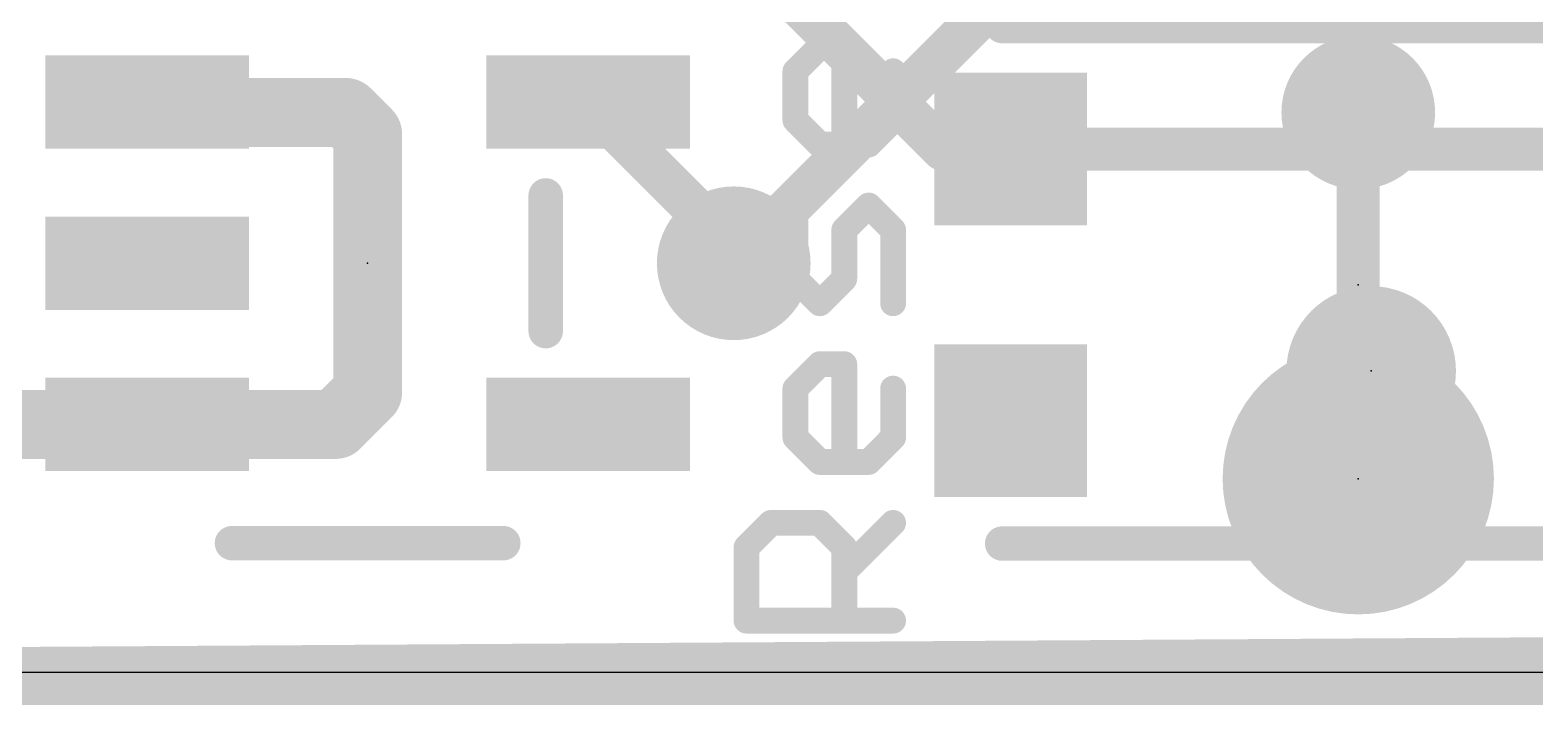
# Model space of a CAD drawing. Extents: x -4.3 to 29.3, y -0.2 to 17.1.
# Drawn here: x 13 to 21.87, y -0.19 to 3.79 of the extents above; entities that cross this region are included whole.
import ezdxf

# ---------------------------------------------------------------- set-up
doc = ezdxf.new("R2010")
doc.units = 0
for name, color, linetype in [('1', 12, 'CONTINUOUS'), ('16', 5, 'CONTINUOUS'), ('18', 3, 'CONTINUOUS'), ('20', 53, 'CONTINUOUS'), ('21', 40, 'CONTINUOUS'), ('23', 53, 'CONTINUOUS'), ('24', 53, 'CONTINUOUS')]:
    doc.layers.add(name, color=color, linetype=linetype)

# ---------------------------------------------------------------- blocks, each defined once
blk = doc.blocks.new('PIE')
at = {"const_width": 0.5}
blk.add_lwpolyline([(0, -0.25, 1), (0, 0.25, 1), (0, -0.25)], format="xyb", dxfattribs=at)
blk = doc.blocks.new('RECT')
blk.add_solid([(-0.5, -0.5), (0.5, -0.5), (-0.5, 0.5), (0.5, 0.5)])
blk = doc.blocks.new('ROUNDV')
at = {"const_width": 0.5}
blk.add_lwpolyline([(0, -0.25, 1), (0, 0.25, 1), (0, -0.25)], format="xyb", dxfattribs=at)

msp = doc.modelspace()

# ---------------------------------------------------------------- linework, layer by layer
at = {"layer": '1'}
for points, const_width in [([(17.272, 4.191), (18.377, 3.086)], 0.254), ([(13.7469, 3.302), (13.6859, 3.363)], 0.4064), ([(14.859, 3.302), (13.7469, 3.302)], 0.4064), ([(14.986, 3.175), (14.859, 3.302)], 0.4064), ([(16.2861, 3.363), (17.2361, 2.413)], 0.254), ([(14.986, 1.651), (14.986, 3.175)], 0.4064), ([(20.828, 3.302), (20.828, 3.086)], 0.254), ([(18.377, 3.086), (18.778, 3.086)], 0.254), ([(18.778, 3.086), (20.828, 3.086)], 0.254), ([(20.828, 3.086), (22.878, 3.086)], 0.254), ([(17.2361, 2.413), (17.145, 2.413)], 0.254), ([(14.798, 1.463), (14.986, 1.651)], 0.4064), ([(11.303, 1.463), (13.6859, 1.463)], 0.4064), ([(13.6859, 1.463), (14.798, 1.463)], 0.4064), ([(29.162, -0.0635), (9.017, -0.0635)], 0.254)]:
    msp.add_lwpolyline(points, dxfattribs=dict(at, const_width=const_width))
for points, const_width in [([(13.7577, 3.4348, 1), (13.6141, 3.2912)], 0.2032), ([(13.7469, 3.4036, 1), (13.7469, 3.2004)], 0.2032), ([(13.6751, 3.2302, 1), (13.8187, 3.3738)], 0.2032), ([(14.9308, 3.3738, 1), (14.7872, 3.2302)], 0.2032), ([(14.859, 3.2004, 1), (14.859, 3.4036)], 0.2032), ([(16.331, 3.4079, 1), (16.2412, 3.3181)], 0.127), ([(15.0876, 3.175, 1), (14.8844, 3.175)], 0.2032), ([(20.8915, 3.302, 1), (20.7645, 3.302)], 0.127), ([(14.9142, 3.1032, 1), (15.0578, 3.2468)], 0.2032), ([(18.377, 3.1495, 1), (18.377, 3.0225)], 0.127), ([(18.778, 3.1495, 1), (18.778, 3.0225)], 0.127), ([(18.778, 3.0225, 1), (18.778, 3.1495)], 0.127), ([(20.828, 3.1495, 1), (20.828, 3.0225)], 0.127), ([(20.828, 3.0225, 1), (20.828, 3.1495)], 0.127), ([(18.3321, 3.0411, 1), (18.4219, 3.1309)], 0.127), ([(20.7645, 3.086, 1), (20.8915, 3.086)], 0.127), ([(17.145, 2.4765, 1), (17.145, 2.3495)], 0.127), ([(17.1912, 2.3681, 1), (17.281, 2.4579)], 0.127), ([(17.2361, 2.3495, 1), (17.2361, 2.4765)], 0.127), ([(15.0578, 1.5792, 1), (14.9142, 1.7228)], 0.2032), ([(14.8844, 1.651, 1), (15.0876, 1.651)], 0.2032), ([(13.6859, 1.5646, 1), (13.6859, 1.3614)], 0.2032), ([(13.6859, 1.3614, 1), (13.6859, 1.5646)], 0.2032), ([(14.7262, 1.5348, 1), (14.8698, 1.3912)], 0.2032), ([(14.798, 1.3614, 1), (14.798, 1.5646)], 0.2032)]:
    msp.add_lwpolyline(points, format="xyb", dxfattribs=dict(at, const_width=const_width))
at = {"layer": '16', "const_width": 0.254}
for points in [[(18.669, 3.937), (17.145, 2.413)], [(20.828, 3.302), (20.828, 1.143)], [(29.162, 0.127), (9.144, 0)]]:
    msp.add_lwpolyline(points, dxfattribs=at)
at = {"layer": '16', "const_width": 0.127}
for points in [[(20.8915, 3.302, 1), (20.7645, 3.302)], [(17.1001, 2.4579, 1), (17.1899, 2.3681)], [(20.7645, 1.143, 1), (20.8915, 1.143)]]:
    msp.add_lwpolyline(points, format="xyb", dxfattribs=at)
at = {"layer": '20'}
msp.add_line((27.809, 0), (1.27, 0), dxfattribs=at)
at = {"layer": '21'}
for points, const_width in [([(18.728, 3.8114), (22.928, 3.8114)], 0.2032), ([(17.5086, 3.545), (17.6526, 3.6891)], 0.1524), ([(17.6526, 3.6891), (17.7967, 3.6891)], 0.1524), ([(17.7967, 3.6891), (17.7967, 3.1129)], 0.1524), ([(17.5086, 3.2569), (17.5086, 3.545)], 0.1524), ([(18.0848, 3.545), (18.0848, 3.2569)], 0.1524), ([(17.6526, 3.1129), (17.5086, 3.2569)], 0.1524), ([(18.0848, 3.2569), (17.9407, 3.1129)], 0.1524), ([(17.9407, 3.1129), (17.6526, 3.1129)], 0.1524), ([(16.036, 2.813), (16.036, 2.013)], 0.2032), ([(17.5086, 2.3214), (17.5086, 2.7536)], 0.1524), ([(17.9407, 2.7536), (17.7967, 2.6095)], 0.1524), ([(18.0848, 2.6095), (17.9407, 2.7536)], 0.1524), ([(17.7967, 2.6095), (17.7967, 2.3214)], 0.1524), ([(18.0848, 2.1774), (18.0848, 2.6095)], 0.1524), ([(17.6526, 2.1774), (17.5086, 2.3214)], 0.1524), ([(17.7967, 2.3214), (17.6526, 2.1774)], 0.1524), ([(17.5086, 1.674), (17.6526, 1.8181)], 0.1524), ([(17.6526, 1.8181), (17.7967, 1.8181)], 0.1524), ([(17.7967, 1.8181), (17.7967, 1.2418)], 0.1524), ([(17.5086, 1.3859), (17.5086, 1.674)], 0.1524), ([(18.0848, 1.674), (18.0848, 1.3859)], 0.1524), ([(17.6526, 1.2418), (17.5086, 1.3859)], 0.1524), ([(18.0848, 1.3859), (17.9407, 1.2418)], 0.1524), ([(17.9407, 1.2418), (17.6526, 1.2418)], 0.1524), ([(17.2205, 0.7385), (17.3645, 0.8825)], 0.1524), ([(17.3645, 0.8825), (17.6526, 0.8825)], 0.1524), ([(17.6526, 0.8825), (17.7967, 0.7385)], 0.1524), ([(17.7967, 0.5944), (18.0848, 0.8825)], 0.1524), ([(15.786, 0.763), (14.186, 0.763)], 0.2032), ([(17.2205, 0.3063), (17.2205, 0.7385)], 0.1524), ([(17.7967, 0.7385), (17.7967, 0.3063)], 0.1524), ([(22.928, 0.7606), (18.728, 0.7606)], 0.2032), ([(18.0848, 0.3063), (17.2205, 0.3063)], 0.1524)]:
    msp.add_lwpolyline(points, dxfattribs=dict(at, const_width=const_width))
for points, const_width in [([(18.728, 3.8622, 1), (18.728, 3.7606)], 0.1016), ([(17.6526, 3.7272, 1), (17.6526, 3.651)], 0.0762), ([(17.6796, 3.6622, 1), (17.6257, 3.716)], 0.0762), ([(17.8348, 3.6891, 1), (17.7586, 3.6891)], 0.0762), ([(17.7967, 3.651, 1), (17.7967, 3.7272)], 0.0762), ([(17.4816, 3.572, 1), (17.5355, 3.5181)], 0.0762), ([(17.5467, 3.545, 1), (17.4705, 3.545)], 0.0762), ([(18.1229, 3.545, 1), (18.0467, 3.545)], 0.0762), ([(17.5355, 3.2839, 1), (17.4816, 3.23)], 0.0762), ([(17.4705, 3.2569, 1), (17.5467, 3.2569)], 0.0762), ([(18.0467, 3.2569, 1), (18.1229, 3.2569)], 0.0762), ([(18.1117, 3.23, 1), (18.0579, 3.2839)], 0.0762), ([(17.6526, 3.151, 1), (17.6526, 3.0748)], 0.0762), ([(17.6257, 3.0859, 1), (17.6796, 3.1398)], 0.0762), ([(17.7586, 3.1129, 1), (17.8348, 3.1129)], 0.0762), ([(17.9138, 3.1398, 1), (17.9677, 3.0859)], 0.0762), ([(17.9407, 3.0748, 1), (17.9407, 3.151)], 0.0762), ([(16.0868, 2.813, 1), (15.9852, 2.813)], 0.1016), ([(17.5467, 2.7536, 1), (17.4705, 2.7536)], 0.0762), ([(17.9677, 2.7805, 1), (17.9138, 2.7266)], 0.0762), ([(17.9677, 2.7266, 1), (17.9138, 2.7805)], 0.0762), ([(17.7697, 2.6365, 1), (17.8236, 2.5826)], 0.0762), ([(17.8348, 2.6095, 1), (17.7586, 2.6095)], 0.0762), ([(18.1229, 2.6095, 1), (18.0467, 2.6095)], 0.0762), ([(18.0579, 2.5826, 1), (18.1117, 2.6365)], 0.0762), ([(17.5355, 2.3484, 1), (17.4816, 2.2945)], 0.0762), ([(17.8236, 2.2945, 1), (17.7697, 2.3484)], 0.0762), ([(17.4705, 2.3214, 1), (17.5467, 2.3214)], 0.0762), ([(17.7586, 2.3214, 1), (17.8348, 2.3214)], 0.0762), ([(17.6257, 2.2043, 1), (17.6796, 2.1504)], 0.0762), ([(17.6257, 2.1504, 1), (17.6796, 2.2043)], 0.0762), ([(18.0467, 2.1774, 1), (18.1229, 2.1774)], 0.0762), ([(15.9852, 2.013, 1), (16.0868, 2.013)], 0.1016), ([(17.6526, 1.8562, 1), (17.6526, 1.78)], 0.0762), ([(17.6796, 1.7911, 1), (17.6257, 1.845)], 0.0762), ([(17.8348, 1.8181, 1), (17.7586, 1.8181)], 0.0762), ([(17.7967, 1.78, 1), (17.7967, 1.8562)], 0.0762), ([(17.4816, 1.701, 1), (17.5355, 1.6471)], 0.0762), ([(17.5467, 1.674, 1), (17.4705, 1.674)], 0.0762), ([(18.1229, 1.674, 1), (18.0467, 1.674)], 0.0762), ([(17.5355, 1.4128, 1), (17.4816, 1.359)], 0.0762), ([(17.4705, 1.3859, 1), (17.5467, 1.3859)], 0.0762), ([(18.0467, 1.3859, 1), (18.1229, 1.3859)], 0.0762), ([(18.1117, 1.359, 1), (18.0579, 1.4128)], 0.0762), ([(17.6526, 1.2799, 1), (17.6526, 1.2037)], 0.0762), ([(17.6257, 1.2149, 1), (17.6796, 1.2688)], 0.0762), ([(17.7586, 1.2418, 1), (17.8348, 1.2418)], 0.0762), ([(17.9138, 1.2688, 1), (17.9677, 1.2149)], 0.0762), ([(17.9407, 1.2037, 1), (17.9407, 1.2799)], 0.0762), ([(17.3645, 0.9206, 1), (17.3645, 0.8444)], 0.0762), ([(17.3915, 0.8556, 1), (17.3376, 0.9095)], 0.0762), ([(17.6796, 0.9095, 1), (17.6257, 0.8556)], 0.0762), ([(17.6526, 0.8444, 1), (17.6526, 0.9206)], 0.0762), ([(18.1117, 0.8556, 1), (18.0579, 0.9095)], 0.0762), ([(14.186, 0.8138, 1), (14.186, 0.7122)], 0.1016), ([(15.786, 0.7122, 1), (15.786, 0.8138)], 0.1016), ([(17.1935, 0.7654, 1), (17.2474, 0.7115)], 0.0762), ([(17.2586, 0.7385, 1), (17.1824, 0.7385)], 0.0762), ([(17.8348, 0.7385, 1), (17.7586, 0.7385)], 0.0762), ([(17.7697, 0.7115, 1), (17.8236, 0.7654)], 0.0762), ([(18.728, 0.8114, 1), (18.728, 0.7098)], 0.1016), ([(17.7697, 0.6214, 1), (17.8236, 0.5675)], 0.0762), ([(17.2205, 0.3444, 1), (17.2205, 0.2682)], 0.0762), ([(18.0848, 0.2682, 1), (18.0848, 0.3444)], 0.0762), ([(17.1824, 0.3063, 1), (17.2586, 0.3063)], 0.0762), ([(17.7586, 0.3063, 1), (17.8348, 0.3063)], 0.0762)]:
    msp.add_lwpolyline(points, format="xyb", dxfattribs=dict(at, const_width=const_width))
at = {"layer": '23'}
for p in [(14.986, 2.413), (20.828, 2.286), (20.9042, 1.778)]:
    msp.add_point(p, dxfattribs=at)
at = {"layer": '24'}
msp.add_point((20.828, 1.143), dxfattribs=at)

# ---------------------------------------------------------------- block references
at = {"layer": '1', "xscale": 0.55, "yscale": 1.2, "rotation": 270}
for p in [(13.6859, 3.363), (16.2861, 3.363), (13.6859, 2.413), (13.6859, 1.463), (16.2861, 1.463)]:
    msp.add_blockref('RECT', p, dxfattribs=at)
at = {"layer": '1', "xscale": 0.9, "yscale": 0.9}
for p in [(18.778, 3.086), (18.778, 1.486)]:
    msp.add_blockref('RECT', p, dxfattribs=at)
at = {"layer": '1'}
msp.add_blockref('PIE', (20.9042, 1.778), dxfattribs=at)
at = {"layer": '16', "xscale": 1.6, "yscale": 1.6}
msp.add_blockref('PIE', (20.828, 1.143), dxfattribs=at)
at = {"layer": '18', "xscale": 0.9064, "yscale": 0.9064}
for p in [(20.828, 3.302), (20.828, 3.302), (17.145, 2.413), (17.145, 2.413)]:
    msp.add_blockref('ROUNDV', p, dxfattribs=at)

doc.saveas('drawing.dxf')
